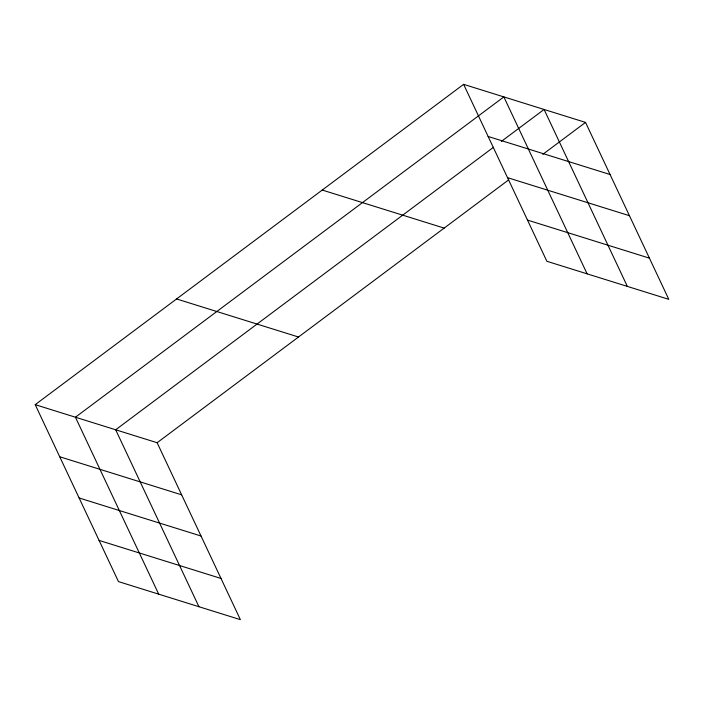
<?xml version="1.0" encoding="UTF-8"?>
<svg xmlns="http://www.w3.org/2000/svg" width="704" height="704" viewBox="0 0 704 704"><rect width="100%" height="100%" fill="white"/><g stroke="black" fill="none" stroke-linecap="round" stroke-linejoin="round"><path stroke-width="1.06" d="M35.2 404.659L157.124 442.719L240.381 619.652L118.466 581.601L35.2 404.659L463.619 84.348L585.534 122.399L668.8 299.341L546.876 261.281L463.619 84.348M493.469 147.303L115.667 429.774L198.933 606.716M501.318 141.434L544.086 109.463L627.343 286.396M157.124 442.719L508.737 179.819M542.775 154.37L585.534 122.399M488.136 136.462L610.06 174.513M507.522 177.654L629.446 215.706M527.49 220.088L649.414 258.148M322.238 190.054L444.162 228.105M176.581 298.954L298.496 337.014M59.726 456.773L181.641 494.824M79.103 497.966L201.027 536.017M99.079 540.408L221.003 578.459M587.11 273.838L503.853 96.906L75.434 417.217L158.699 594.158"/></g></svg>
